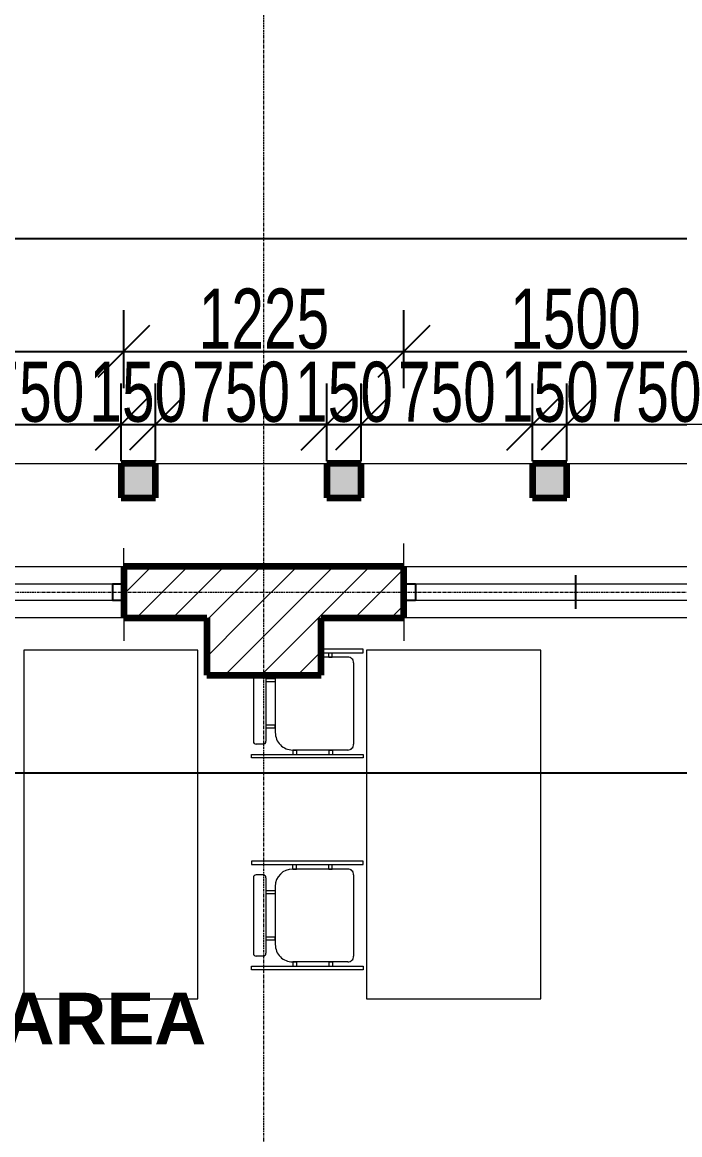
# Model space of a CAD drawing. Header units: millimetres. Extents: x -35190 to 411743, y -233114 to 23872.
# Drawn here: x 274456 to 277332, y 2471 to 7336 of the extents above; entities that cross this region are included whole.
import ezdxf

# ---------------------------------------------------------------- set-up
doc = ezdxf.new("R2010")
doc.units = ezdxf.units.MM
doc.linetypes.add('Grid Line', pattern=[22.225, 12.7, -3.175, 3.175, -3.175])
for name, color, linetype, lineweight in [('A-ANNO-DIMS', 211, 'Continuous', 9), ('A-AREA-IDEN', 2, 'Continuous', 9), ('A-DETL-THIN', 151, 'Continuous', 18), ('A-GLAZ', 151, 'Continuous', 18), ('A-WALL', 113, 'Continuous', 18), ('A-WALL-PATT', 111, 'Continuous', 18), ('I-FURN', 30, 'Continuous', 18), ('S-GRID', 1, 'Continuous', 9)]:
    doc.layers.add(name, color=color, linetype=linetype, lineweight=lineweight)
doc.styles.add('Arial_3', font='arial.ttf', dxfattribs={"width": 0.8, "height": 375})
doc.styles.add('Arial_8', font='arial.ttf', dxfattribs={"width": 0.7, "height": 262.5})
doc.styles.add('Arial_B', font='arialbd.ttf', dxfattribs={"height": 225})
doc.dimstyles.new('main_4_5mm', dxfattribs={"dimscale": 304.8, "dimtxt": 382.597275, "dimasz": 0.738189, "dimexe": 0.590551, "dimexo": 0.0625, "dimgap": 0.024606, "dimtad": 1, "dimdec": 0, "dimzin": 0, "dimdsep": 46, "dimtxsty": 'Arial_3', "dimblk1": 'OBLIQUE', "dimblk2": 'OBLIQUE', "dimsah": 1, "dimcen": 0.09, "dimdle": 0.590551, "dimazin": 0, "dimtfac": 1, "dimtdec": 4, "dimtix": 1, "dimtmove": 0, "dimatfit": 3, "dimfxl": 0.590551, "dimfxlon": 1, "dimtvp": 1, "dimtolj": 1, "dimtzin": 0, "dimarcsym": 2})
doc.dimstyles.new('small_3_0mm', dxfattribs={"dimscale": 304.8, "dimtxt": 191.298637, "dimasz": 0.738189, "dimexe": 0.590551, "dimexo": 0.0625, "dimgap": 0.024606, "dimtad": 1, "dimdec": 0, "dimzin": 0, "dimdsep": 46, "dimtxsty": 'Arial_8', "dimblk1": 'OBLIQUE', "dimblk2": 'OBLIQUE', "dimsah": 1, "dimcen": 0.09, "dimdle": 0.590551, "dimazin": 0, "dimtfac": 1, "dimtdec": 4, "dimtix": 1, "dimtmove": 0, "dimatfit": 3, "dimfxl": 0.590551, "dimfxlon": 1, "dimtvp": 1, "dimtolj": 1, "dimtzin": 0, "dimarcsym": 2})
doc.dimstyles.new('small_3_5mm', dxfattribs={"dimscale": 304.8, "dimtxt": 267.818092, "dimasz": 0.738189, "dimexe": 0.590551, "dimexo": 0.0625, "dimgap": 0.024606, "dimtad": 1, "dimdec": 0, "dimzin": 0, "dimdsep": 46, "dimtxsty": 'Arial_8', "dimblk1": 'OBLIQUE', "dimblk2": 'OBLIQUE', "dimsah": 1, "dimcen": 0.09, "dimdle": 0.590551, "dimazin": 0, "dimtfac": 1, "dimtdec": 4, "dimtix": 1, "dimtmove": 0, "dimatfit": 3, "dimfxl": 0.590551, "dimfxlon": 1, "dimtvp": 1, "dimtolj": 1, "dimtzin": 0, "dimarcsym": 2})
pattern_1 = [(45, (247326.97, -1578.69), (-79.5495, 79.5495), [])]

# ---------------------------------------------------------------- blocks, each defined once
blk = doc.blocks.new('Sliding - 2L - SL1_5 X 1_8-424779-SECOND FLOOR')
at = {"layer": 'A-GLAZ'}
for p, q in [((-423.8, 112.5), (-423.8, 212.5)), ((1076.2, 112.5), (1076.2, 212.5)), ((1026.2, 35), (-373.8, 35)), ((-373.8, -35), (1026.2, -35)), ((-423.8, -112.5), (-423.8, -192.5)), ((1076.2, -112.5), (1076.2, -212.5))]:
    blk.add_line(p, q, dxfattribs=at)
at = {"layer": 'A-GLAZ', "lineweight": 25}
for p, q in [((326.2, -75), (326.2, 72.5)), ((-373.8, 35), (-423.8, 35)), ((-373.8, -35), (-373.8, 35)), ((1076.2, 35), (1026.2, 35)), ((1026.2, -35), (1026.2, 35)), ((-423.8, -35), (-373.8, -35)), ((1026.2, -35), (1076.2, -35))]:
    blk.add_line(p, q, dxfattribs=at)
blk = doc.blocks.new('Sliding - 2L - SL1_8 X 1_8-V3-SECOND FLOOR')
at = {"layer": 'A-GLAZ'}
for p, q in [((-573.8, 112.5), (-573.8, 212.5)), ((1226.2, 112.5), (1226.2, 212.5)), ((1176.2, 35), (-523.8, 35)), ((-523.8, -35), (1176.2, -35)), ((-573.8, -112.5), (-573.8, -192.5)), ((1226.2, -112.5), (1226.2, -212.5))]:
    blk.add_line(p, q, dxfattribs=at)
at = {"layer": 'A-GLAZ', "lineweight": 25}
for p, q in [((326.2, -75), (326.2, 72.5)), ((-523.8, 35), (-573.8, 35)), ((-523.8, -35), (-523.8, 35)), ((1226.2, 35), (1176.2, 35)), ((1176.2, -35), (1176.2, 35)), ((-573.8, -35), (-523.8, -35)), ((1176.2, -35), (1226.2, -35))]:
    blk.add_line(p, q, dxfattribs=at)
blk = doc.blocks.new('M_Desk - 1525 x 762mm 2-586206-SECOND FLOOR')
at = {"layer": 'I-FURN'}
for p, q in [((1524.5, 762), (-0.5, 762)), ((-0.5, 762), (-0.5, 0)), ((1524.5, 0), (1524.5, 762)), ((-0.5, 0), (1524.5, 0))]:
    blk.add_line(p, q, dxfattribs=at)
blk = doc.blocks.new('M_Chair-Stacking - M_Chair-Stacking-586208-SECOND FLOOR')
at = {"layer": 'I-FURN'}
for p, q in [((-401.3, 353.4), (-416.6, 353.4)), ((-416.6, 353.4), (-416.6, -134.5)), ((-401.3, -134.5), (-401.3, 353.4)), ((43.2, -134.5), (43.2, 353.4)), ((43.2, 353.4), (58.6, 353.4)), ((58.6, 353.4), (58.6, -134.5)), ((-356.8, 312.1), (-1.2, 312.1)), ((-382.2, 286.7), (-382.2, 45.4)), ((24.2, 286.7), (24.2, 45.4)), ((-401.3, 203.3), (-401.3, 218.4)), ((-382.2, 218.4), (-401.3, 218.4)), ((-382.2, 203.3), (-401.3, 203.3)), ((-382.2, 203.3), (-382.2, 218.4)), ((24.2, 219.2), (43.2, 219.2)), ((24.2, 203.3), (24.2, 219.2)), ((24.2, 203.3), (43.2, 203.3)), ((43.2, 203.3), (43.2, 219.2)), ((-401.3, 45.4), (-401.3, 62.4)), ((-382.2, 62.4), (-401.3, 62.4)), ((-382.2, 45.4), (-382.2, 62.4)), ((24.2, 62.4), (43.2, 62.4)), ((24.2, 45.4), (24.2, 62.4)), ((43.2, 45.4), (43.2, 62.4)), ((-382.2, 45.4), (-401.3, 45.4)), ((24.2, 45.4), (43.2, 45.4)), ((-306, -30.8), (-52, -30.8)), ((-286.9, -30.8), (-286.9, -71.4)), ((-286.9, -30.8), (-274.2, -30.8)), ((-274.2, -30.8), (-274.2, -71.4)), ((-83.8, -30.8), (-83.8, -71.4)), ((-71.1, -30.8), (-83.8, -30.8)), ((-71.1, -30.8), (-71.1, -71.4)), ((-356.8, -84.1), (-356.8, -113.6)), ((-344.1, -71.4), (-13.9, -71.4)), ((-1.2, -84.1), (-1.2, -113.6)), ((-416.6, -134.5), (-401.3, -134.5)), ((-344.1, -126.3), (-13.9, -126.3)), ((58.6, -134.5), (43.2, -134.5))]:
    blk.add_line(p, q, dxfattribs=at)
for centre, radius, start, end in [((-356.8, 286.7), 25.4, 90, 180), ((-1.2, 286.7), 25.4, 360, 90), ((-306, 45.4), 76.2, 180, 270), ((-52, 45.4), 76.2, 270, 0), ((-344.1, -84.1), 12.7, 90, 180), ((-13.9, -84.1), 12.7, 360, 90), ((-344.1, -113.6), 12.7, 180, 270), ((-13.9, -113.6), 12.7, 270, 0)]:
    blk.add_arc(centre, radius, start, end, dxfattribs=at)
blk = doc.blocks.new('M_Chair-Stacking - M_Chair-Stacking-V21-SECOND FLOOR')
at = {"layer": 'I-FURN'}
for p, q in [((-401.3, 353.4), (-416.6, 353.4)), ((-416.6, 353.4), (-416.6, 169.8)), ((-401.3, 169.8), (-401.3, 353.4)), ((43.2, -134.5), (43.2, 353.4)), ((43.2, 353.4), (58.6, 353.4)), ((58.6, 353.4), (58.6, -134.5)), ((-356.8, 312.1), (-1.2, 312.1)), ((-382.2, 286.7), (-382.2, 169.8)), ((24.2, 286.7), (24.2, 45.4)), ((-401.3, 203.3), (-401.3, 218.4)), ((-382.2, 218.4), (-401.3, 218.4)), ((-382.2, 203.3), (-401.3, 203.3)), ((-382.2, 203.3), (-382.2, 218.4)), ((24.2, 219.2), (43.2, 219.2)), ((24.2, 203.3), (24.2, 219.2)), ((24.2, 203.3), (43.2, 203.3)), ((43.2, 203.3), (43.2, 219.2)), ((24.2, 62.4), (43.2, 62.4)), ((24.2, 45.4), (24.2, 62.4)), ((43.2, 45.4), (43.2, 62.4)), ((24.2, 45.4), (43.2, 45.4)), ((-303.2, -30.8), (-52, -30.8)), ((-286.9, -30.8), (-286.9, -71.4)), ((-286.9, -30.8), (-274.2, -30.8)), ((-274.2, -30.8), (-274.2, -71.4)), ((-83.8, -30.8), (-83.8, -71.4)), ((-71.1, -30.8), (-83.8, -30.8)), ((-71.1, -30.8), (-71.1, -71.4)), ((-303.2, -71.4), (-13.9, -71.4)), ((-1.2, -84.1), (-1.2, -113.6)), ((-303.2, -126.3), (-13.9, -126.3)), ((58.6, -134.5), (43.2, -134.5))]:
    blk.add_line(p, q, dxfattribs=at)
for centre, radius, start, end in [((-356.8, 286.7), 25.4, 90, 180), ((-1.2, 286.7), 25.4, 360, 90), ((-52, 45.4), 76.2, 270, 0), ((-13.9, -84.1), 12.7, 360, 90), ((-13.9, -113.6), 12.7, 270, 0)]:
    blk.add_arc(centre, radius, start, end, dxfattribs=at)
blk = doc.blocks.new('_Oblique')
at = {"color": 0, "linetype": 'ByBlock', "lineweight": -2}
blk.add_line((-0.5, -0.5), (0.5, 0.5), dxfattribs=at)
blk = doc.blocks.new('*D5473')
at = {"layer": 'A-ANNO-DIMS', "color": 0, "lineweight": -2, "transparency": 16777216}
for p, q in [((269600.9, 4215.2), (269600.9, 3874.2)), ((278300.9, 4215.2), (278300.9, 3874.2)), ((269420.9, 4054.2), (278480.9, 4054.2))]:
    blk.add_line(p, q, dxfattribs=at)
at = {"layer": 'Defpoints', "color": 0, "transparency": 16777216}
for p in [(269600.9, 4234.2), (278300.9, 4234.2), (278300.9, 4054.2)]:
    blk.add_point(p, dxfattribs=at)
at = {"layer": 'A-ANNO-DIMS', "color": 0, "lineweight": -2, "transparency": 16777216, "xscale": 224.9999999999999, "yscale": 224.9999999999999, "zscale": 224.9999999999999, "rotation": 180}
blk.add_blockref('_Oblique', (269600.9, 4054.2), dxfattribs=at)
at = {"layer": 'A-ANNO-DIMS', "color": 0, "lineweight": -2, "transparency": 16777216, "xscale": 224.9999999999999, "yscale": 224.9999999999999, "zscale": 224.9999999999999}
blk.add_blockref('_Oblique', (278300.9, 4054.2), dxfattribs=at)
at = {"layer": 'A-ANNO-DIMS', "color": 0, "transparency": 16777216, "insert": (273950.9, 4253.2), "char_height": 375, "width": 1101.88, "attachment_point": 5, "style": 'Arial_3'}
blk.add_mtext('\\A1;8700', dxfattribs=at)
blk = doc.blocks.new('*D5571')
at = {"layer": 'A-ANNO-DIMS', "color": 0, "lineweight": -2, "transparency": 16777216}
for p, q in [((274138.4, 5415.8), (274138.4, 5756.7)), ((274888.4, 5415.8), (274888.4, 5756.7)), ((273958.4, 5576.7), (275068.4, 5576.7))]:
    blk.add_line(p, q, dxfattribs=at)
at = {"layer": 'Defpoints', "color": 0, "transparency": 16777216}
for p in [(274888.4, 5576.7), (274138.4, 5396.7), (274888.4, 5396.7)]:
    blk.add_point(p, dxfattribs=at)
at = {"layer": 'A-ANNO-DIMS', "color": 0, "lineweight": -2, "transparency": 16777216, "xscale": 224.9999999999999, "yscale": 224.9999999999999, "zscale": 224.9999999999999, "rotation": 180}
blk.add_blockref('_Oblique', (274138.4, 5576.7), dxfattribs=at)
at = {"layer": 'A-ANNO-DIMS', "color": 0, "lineweight": -2, "transparency": 16777216, "xscale": 224.9999999999999, "yscale": 224.9999999999999, "zscale": 224.9999999999999}
blk.add_blockref('_Oblique', (274888.4, 5576.7), dxfattribs=at)
at = {"layer": 'A-ANNO-DIMS', "color": 0, "transparency": 16777216, "insert": (274513.4, 5718.3), "char_height": 262.5, "width": 360.23, "attachment_point": 5, "style": 'Arial_8'}
blk.add_mtext('\\A1;750', dxfattribs=at)
blk = doc.blocks.new('*D5572')
at = {"layer": 'A-ANNO-DIMS', "color": 0, "lineweight": -2, "transparency": 16777216}
for p, q in [((274888.4, 5415.8), (274888.4, 5756.7)), ((275038.4, 5415.8), (275038.4, 5756.7)), ((274888.4, 5576.7), (274663.4, 5576.7)), ((274888.4, 5576.7), (275038.4, 5576.7)), ((275038.4, 5576.7), (275263.4, 5576.7))]:
    blk.add_line(p, q, dxfattribs=at)
at = {"layer": 'Defpoints', "color": 0, "transparency": 16777216}
for p in [(275038.4, 5576.7), (274888.4, 5396.7), (275038.4, 5396.7)]:
    blk.add_point(p, dxfattribs=at)
at = {"layer": 'A-ANNO-DIMS', "color": 0, "lineweight": -2, "transparency": 16777216, "xscale": 224.9999999999999, "yscale": 224.9999999999999, "zscale": 224.9999999999999}
blk.add_blockref('_Oblique', (274888.4, 5576.7), dxfattribs=at)
at = {"layer": 'A-ANNO-DIMS', "color": 0, "lineweight": -2, "transparency": 16777216, "xscale": 224.9999999999999, "yscale": 224.9999999999999, "zscale": 224.9999999999999, "rotation": 180}
blk.add_blockref('_Oblique', (275038.4, 5576.7), dxfattribs=at)
at = {"layer": 'A-ANNO-DIMS', "color": 0, "transparency": 16777216, "insert": (274963.4, 5718.3), "char_height": 262.5, "width": 360.23, "attachment_point": 5, "style": 'Arial_8'}
blk.add_mtext('\\A1;150', dxfattribs=at)
blk = doc.blocks.new('*D5573')
at = {"layer": 'A-ANNO-DIMS', "color": 0, "lineweight": -2, "transparency": 16777216}
for p, q in [((275038.4, 5415.8), (275038.4, 5756.7)), ((275788.4, 5415.8), (275788.4, 5756.7)), ((274858.4, 5576.7), (275968.4, 5576.7))]:
    blk.add_line(p, q, dxfattribs=at)
at = {"layer": 'Defpoints', "color": 0, "transparency": 16777216}
for p in [(275788.4, 5576.7), (275038.4, 5396.7), (275788.4, 5396.7)]:
    blk.add_point(p, dxfattribs=at)
at = {"layer": 'A-ANNO-DIMS', "color": 0, "lineweight": -2, "transparency": 16777216, "xscale": 224.9999999999999, "yscale": 224.9999999999999, "zscale": 224.9999999999999, "rotation": 180}
blk.add_blockref('_Oblique', (275038.4, 5576.7), dxfattribs=at)
at = {"layer": 'A-ANNO-DIMS', "color": 0, "lineweight": -2, "transparency": 16777216, "xscale": 224.9999999999999, "yscale": 224.9999999999999, "zscale": 224.9999999999999}
blk.add_blockref('_Oblique', (275788.4, 5576.7), dxfattribs=at)
at = {"layer": 'A-ANNO-DIMS', "color": 0, "transparency": 16777216, "insert": (275413.4, 5718.3), "char_height": 262.5, "width": 360.23, "attachment_point": 5, "style": 'Arial_8'}
blk.add_mtext('\\A1;750', dxfattribs=at)
blk = doc.blocks.new('*D5574')
at = {"layer": 'A-ANNO-DIMS', "color": 0, "lineweight": -2, "transparency": 16777216}
for p, q in [((275788.4, 5415.8), (275788.4, 5756.7)), ((275938.4, 5415.8), (275938.4, 5756.7)), ((275788.4, 5576.7), (275563.4, 5576.7)), ((275788.4, 5576.7), (275938.4, 5576.7)), ((275938.4, 5576.7), (276163.4, 5576.7))]:
    blk.add_line(p, q, dxfattribs=at)
at = {"layer": 'Defpoints', "color": 0, "transparency": 16777216}
for p in [(275938.4, 5576.7), (275788.4, 5396.7), (275938.4, 5396.7)]:
    blk.add_point(p, dxfattribs=at)
at = {"layer": 'A-ANNO-DIMS', "color": 0, "lineweight": -2, "transparency": 16777216, "xscale": 224.9999999999999, "yscale": 224.9999999999999, "zscale": 224.9999999999999}
blk.add_blockref('_Oblique', (275788.4, 5576.7), dxfattribs=at)
at = {"layer": 'A-ANNO-DIMS', "color": 0, "lineweight": -2, "transparency": 16777216, "xscale": 224.9999999999999, "yscale": 224.9999999999999, "zscale": 224.9999999999999, "rotation": 180}
blk.add_blockref('_Oblique', (275938.4, 5576.7), dxfattribs=at)
at = {"layer": 'A-ANNO-DIMS', "color": 0, "transparency": 16777216, "insert": (275863.4, 5718.3), "char_height": 262.5, "width": 360.23, "attachment_point": 5, "style": 'Arial_8'}
blk.add_mtext('\\A1;150', dxfattribs=at)
blk = doc.blocks.new('*D5575')
at = {"layer": 'A-ANNO-DIMS', "color": 0, "lineweight": -2, "transparency": 16777216}
for p, q in [((275938.4, 5415.8), (275938.4, 5756.7)), ((276688.4, 5415.8), (276688.4, 5756.7)), ((275758.4, 5576.7), (276868.4, 5576.7))]:
    blk.add_line(p, q, dxfattribs=at)
at = {"layer": 'Defpoints', "color": 0, "transparency": 16777216}
for p in [(276688.4, 5576.7), (275938.4, 5396.7), (276688.4, 5396.7)]:
    blk.add_point(p, dxfattribs=at)
at = {"layer": 'A-ANNO-DIMS', "color": 0, "lineweight": -2, "transparency": 16777216, "xscale": 224.9999999999999, "yscale": 224.9999999999999, "zscale": 224.9999999999999, "rotation": 180}
blk.add_blockref('_Oblique', (275938.4, 5576.7), dxfattribs=at)
at = {"layer": 'A-ANNO-DIMS', "color": 0, "lineweight": -2, "transparency": 16777216, "xscale": 224.9999999999999, "yscale": 224.9999999999999, "zscale": 224.9999999999999}
blk.add_blockref('_Oblique', (276688.4, 5576.7), dxfattribs=at)
at = {"layer": 'A-ANNO-DIMS', "color": 0, "transparency": 16777216, "insert": (276313.4, 5718.3), "char_height": 262.5, "width": 360.23, "attachment_point": 5, "style": 'Arial_8'}
blk.add_mtext('\\A1;750', dxfattribs=at)
blk = doc.blocks.new('*D5576')
at = {"layer": 'A-ANNO-DIMS', "color": 0, "lineweight": -2, "transparency": 16777216}
for p, q in [((276688.4, 5415.8), (276688.4, 5756.7)), ((276838.4, 5415.8), (276838.4, 5756.7)), ((276688.4, 5576.7), (276463.4, 5576.7)), ((276688.4, 5576.7), (276838.4, 5576.7)), ((276838.4, 5576.7), (277063.4, 5576.7))]:
    blk.add_line(p, q, dxfattribs=at)
at = {"layer": 'Defpoints', "color": 0, "transparency": 16777216}
for p in [(276838.4, 5576.7), (276688.4, 5396.7), (276838.4, 5396.7)]:
    blk.add_point(p, dxfattribs=at)
at = {"layer": 'A-ANNO-DIMS', "color": 0, "lineweight": -2, "transparency": 16777216, "xscale": 224.9999999999999, "yscale": 224.9999999999999, "zscale": 224.9999999999999}
blk.add_blockref('_Oblique', (276688.4, 5576.7), dxfattribs=at)
at = {"layer": 'A-ANNO-DIMS', "color": 0, "lineweight": -2, "transparency": 16777216, "xscale": 224.9999999999999, "yscale": 224.9999999999999, "zscale": 224.9999999999999, "rotation": 180}
blk.add_blockref('_Oblique', (276838.4, 5576.7), dxfattribs=at)
at = {"layer": 'A-ANNO-DIMS', "color": 0, "transparency": 16777216, "insert": (276763.4, 5718.3), "char_height": 262.5, "width": 360.23, "attachment_point": 5, "style": 'Arial_8'}
blk.add_mtext('\\A1;150', dxfattribs=at)
blk = doc.blocks.new('*D5577')
at = {"layer": 'A-ANNO-DIMS', "color": 0, "lineweight": -2, "transparency": 16777216}
for p, q in [((276838.4, 5415.8), (276838.4, 5756.7)), ((277588.4, 5415.8), (277588.4, 5756.7)), ((276658.4, 5576.7), (277768.4, 5576.7))]:
    blk.add_line(p, q, dxfattribs=at)
at = {"layer": 'Defpoints', "color": 0, "transparency": 16777216}
for p in [(277588.4, 5576.7), (276838.4, 5396.7), (277588.4, 5396.7)]:
    blk.add_point(p, dxfattribs=at)
at = {"layer": 'A-ANNO-DIMS', "color": 0, "lineweight": -2, "transparency": 16777216, "xscale": 224.9999999999999, "yscale": 224.9999999999999, "zscale": 224.9999999999999, "rotation": 180}
blk.add_blockref('_Oblique', (276838.4, 5576.7), dxfattribs=at)
at = {"layer": 'A-ANNO-DIMS', "color": 0, "lineweight": -2, "transparency": 16777216, "xscale": 224.9999999999999, "yscale": 224.9999999999999, "zscale": 224.9999999999999}
blk.add_blockref('_Oblique', (277588.4, 5576.7), dxfattribs=at)
at = {"layer": 'A-ANNO-DIMS', "color": 0, "transparency": 16777216, "insert": (277213.4, 5718.3), "char_height": 262.5, "width": 360.23, "attachment_point": 5, "style": 'Arial_8'}
blk.add_mtext('\\A1;750', dxfattribs=at)
blk = doc.blocks.new('*D5583')
at = {"layer": 'A-ANNO-DIMS', "color": 0, "lineweight": -2, "transparency": 16777216}
for p, q in [((273100.9, 5735.8), (273100.9, 6076.7)), ((274900.9, 5735.8), (274900.9, 6076.7)), ((272920.9, 5896.7), (275080.9, 5896.7))]:
    blk.add_line(p, q, dxfattribs=at)
at = {"layer": 'Defpoints', "color": 0, "transparency": 16777216}
for p in [(274900.9, 5896.7), (273100.9, 5716.7), (274900.9, 5716.7)]:
    blk.add_point(p, dxfattribs=at)
at = {"layer": 'A-ANNO-DIMS', "color": 0, "lineweight": -2, "transparency": 16777216, "xscale": 224.9999999999999, "yscale": 224.9999999999999, "zscale": 224.9999999999999, "rotation": 180}
blk.add_blockref('_Oblique', (273100.9, 5896.7), dxfattribs=at)
at = {"layer": 'A-ANNO-DIMS', "color": 0, "lineweight": -2, "transparency": 16777216, "xscale": 224.9999999999999, "yscale": 224.9999999999999, "zscale": 224.9999999999999}
blk.add_blockref('_Oblique', (274900.9, 5896.7), dxfattribs=at)
at = {"layer": 'A-ANNO-DIMS', "color": 0, "transparency": 16777216, "insert": (274000.9, 6038.3), "char_height": 262.5, "width": 672.429, "attachment_point": 5, "style": 'Arial_8'}
blk.add_mtext('\\A1;1800', dxfattribs=at)
blk = doc.blocks.new('*D5584')
at = {"layer": 'A-ANNO-DIMS', "color": 0, "lineweight": -2, "transparency": 16777216}
for p, q in [((274900.9, 5735.8), (274900.9, 6076.7)), ((276125.9, 5735.8), (276125.9, 6076.7)), ((274720.9, 5896.7), (276305.9, 5896.7))]:
    blk.add_line(p, q, dxfattribs=at)
at = {"layer": 'Defpoints', "color": 0, "transparency": 16777216}
for p in [(276125.9, 5896.7), (274900.9, 5716.7), (276125.9, 5716.7)]:
    blk.add_point(p, dxfattribs=at)
at = {"layer": 'A-ANNO-DIMS', "color": 0, "lineweight": -2, "transparency": 16777216, "xscale": 224.9999999999999, "yscale": 224.9999999999999, "zscale": 224.9999999999999, "rotation": 180}
blk.add_blockref('_Oblique', (274900.9, 5896.7), dxfattribs=at)
at = {"layer": 'A-ANNO-DIMS', "color": 0, "lineweight": -2, "transparency": 16777216, "xscale": 224.9999999999999, "yscale": 224.9999999999999, "zscale": 224.9999999999999}
blk.add_blockref('_Oblique', (276125.9, 5896.7), dxfattribs=at)
at = {"layer": 'A-ANNO-DIMS', "color": 0, "transparency": 16777216, "insert": (275513.4, 6038.3), "char_height": 262.5, "width": 672.429, "attachment_point": 5, "style": 'Arial_8'}
blk.add_mtext('\\A1;1225', dxfattribs=at)
blk = doc.blocks.new('*D5585')
at = {"layer": 'A-ANNO-DIMS', "color": 0, "lineweight": -2, "transparency": 16777216}
for p, q in [((276125.9, 5735.8), (276125.9, 6076.7)), ((277625.9, 5735.8), (277625.9, 6076.7)), ((275945.9, 5896.7), (277805.9, 5896.7))]:
    blk.add_line(p, q, dxfattribs=at)
at = {"layer": 'Defpoints', "color": 0, "transparency": 16777216}
for p in [(277625.9, 5896.7), (276125.9, 5716.7), (277625.9, 5716.7)]:
    blk.add_point(p, dxfattribs=at)
at = {"layer": 'A-ANNO-DIMS', "color": 0, "lineweight": -2, "transparency": 16777216, "xscale": 224.9999999999999, "yscale": 224.9999999999999, "zscale": 224.9999999999999, "rotation": 180}
blk.add_blockref('_Oblique', (276125.9, 5896.7), dxfattribs=at)
at = {"layer": 'A-ANNO-DIMS', "color": 0, "lineweight": -2, "transparency": 16777216, "xscale": 224.9999999999999, "yscale": 224.9999999999999, "zscale": 224.9999999999999}
blk.add_blockref('_Oblique', (277625.9, 5896.7), dxfattribs=at)
at = {"layer": 'A-ANNO-DIMS', "color": 0, "transparency": 16777216, "insert": (276875.9, 6038.3), "char_height": 262.5, "width": 672.429, "attachment_point": 5, "style": 'Arial_8'}
blk.add_mtext('\\A1;1500', dxfattribs=at)
blk = doc.blocks.new('*D5587')
at = {"layer": 'A-ANNO-DIMS', "color": 0, "lineweight": -2, "transparency": 16777216}
for p, q in [((269600.9, 6551.1), (269600.9, 6210.1)), ((278525.9, 6551.1), (278525.9, 6210.1)), ((269420.9, 6390.1), (278705.9, 6390.1))]:
    blk.add_line(p, q, dxfattribs=at)
at = {"layer": 'Defpoints', "color": 0, "transparency": 16777216}
for p in [(269600.9, 6570.1), (278525.9, 6570.1), (278525.9, 6390.1)]:
    blk.add_point(p, dxfattribs=at)
at = {"layer": 'A-ANNO-DIMS', "color": 0, "lineweight": -2, "transparency": 16777216, "xscale": 224.9999999999999, "yscale": 224.9999999999999, "zscale": 224.9999999999999, "rotation": 180}
blk.add_blockref('_Oblique', (269600.9, 6390.1), dxfattribs=at)
at = {"layer": 'A-ANNO-DIMS', "color": 0, "lineweight": -2, "transparency": 16777216, "xscale": 224.9999999999999, "yscale": 224.9999999999999, "zscale": 224.9999999999999}
blk.add_blockref('_Oblique', (278525.9, 6390.1), dxfattribs=at)
at = {"layer": 'A-ANNO-DIMS', "color": 0, "transparency": 16777216, "insert": (274063.4, 6531.7), "char_height": 262.5, "width": 672.429, "attachment_point": 5, "style": 'Arial_8'}
blk.add_mtext('\\A1;8925', dxfattribs=at)

msp = doc.modelspace()

# ---------------------------------------------------------------- hatches: boundary and pattern name
at = {"layer": 'A-WALL-PATT'}
for points in [[(275038.4, 5256), (275038.4, 5406), (274888.4, 5406), (274888.4, 5256)], [(275938.4, 5256), (275938.4, 5406), (275788.4, 5406), (275788.4, 5256)], [(276838.4, 5256), (276838.4, 5406), (276688.4, 5406), (276688.4, 5256)]]:
    msp.add_hatch(color=1, dxfattribs=at).paths.add_polyline_path(points)
h = msp.add_hatch(dxfattribs=at)
h.set_pattern_fill('FP_1', color=256, style=0, pattern_type=2)
h.set_pattern_definition(pattern_1)
h.paths.add_polyline_path([(269600.9, 4731), (270519.9, 4731), (270519.9, 4956), (269600.9, 4956)])
h.paths.add_polyline_path([(273100.9, 4731), (273100.9, 4956), (272319.9, 4956), (272319.9, 4731), (272986.3, 4731)])
h.paths.add_polyline_path([(275763.4, 4731), (276125.9, 4731), (276125.9, 4956), (274900.9, 4956), (274900.9, 4731), (275310.1, 4731)])
h.paths.add_polyline_path([(277625.9, 4731), (278525.9, 4731), (278525.9, 4956), (277625.9, 4956)])
h = msp.add_hatch(dxfattribs=at)
h.set_pattern_fill('FP_1', color=256, style=0, pattern_type=2)
h.set_pattern_definition(pattern_1)
h.paths.add_polyline_path([(275310.1, 4481), (275763.4, 4481), (275763.4, 4731), (275263.4, 4731), (275263.4, 4481)])

# ---------------------------------------------------------------- linework, layer by layer
at = {"layer": 'A-DETL-THIN'}
msp.add_line((269600.9, 5406), (278525.9, 5406), dxfattribs=at)
at = {"layer": 'A-WALL', "lineweight": 140}
for p, q in [((275038.4, 5406), (274888.4, 5406)), ((274888.4, 5406), (274888.4, 5256)), ((275038.4, 5256), (275038.4, 5406)), ((275938.4, 5406), (275788.4, 5406)), ((275788.4, 5406), (275788.4, 5256)), ((275938.4, 5256), (275938.4, 5406)), ((276838.4, 5406), (276688.4, 5406)), ((276688.4, 5406), (276688.4, 5256)), ((276838.4, 5256), (276838.4, 5406)), ((274888.4, 5256), (275038.4, 5256)), ((275788.4, 5256), (275938.4, 5256)), ((276688.4, 5256), (276838.4, 5256)), ((276125.9, 4956), (274900.9, 4956)), ((274900.9, 4956), (274900.9, 4731)), ((276125.9, 4731), (276125.9, 4956)), ((274900.9, 4731), (275263.4, 4731)), ((275263.4, 4731), (275263.4, 4481)), ((275763.4, 4731), (276125.9, 4731)), ((275763.4, 4481), (275763.4, 4731)), ((275263.4, 4481), (275763.4, 4481))]:
    msp.add_line(p, q, dxfattribs=at)
at = {"layer": 'A-WALL'}
for p, q in [((273100.9, 4956), (274900.9, 4956)), ((276125.9, 4956), (277625.9, 4956)), ((274900.9, 4731), (273100.9, 4731)), ((277625.9, 4731), (276125.9, 4731))]:
    msp.add_line(p, q, dxfattribs=at)
at = {"layer": 'S-GRID', "linetype": 'Grid Line'}
for p, q in [((275513.4, -24980.3), (275513.4, 17292.4)), ((231291.7, 4843.5), (294398.4, 4843.5))]:
    msp.add_line(p, q, dxfattribs=at)

# ---------------------------------------------------------------- block references
at = {"layer": 'A-GLAZ', "rotation": 180}
for name, p in [('Sliding - 2L - SL1_8 X 1_8-V3-SECOND FLOOR', (274327.1, 4843.5)), ('Sliding - 2L - SL1_5 X 1_8-424779-SECOND FLOOR', (277202.1, 4843.5))]:
    msp.add_blockref(name, p, dxfattribs=at)
at = {"layer": 'I-FURN'}
for name, p, rotation in [('M_Desk - 1525 x 762mm 2-586206-SECOND FLOOR', (274462.6, 4589.6), 270.0000000000305), ('M_Chair-Stacking - M_Chair-Stacking-V21-SECOND FLOOR', (275593.6, 4177.8), 270.0000000000314), ('M_Desk - 1525 x 762mm 2-586206-SECOND FLOOR', (275962.6, 4589.6), 270.0000000000305), ('M_Chair-Stacking - M_Chair-Stacking-586208-SECOND FLOOR', (275593.6, 3251), 270.0000000000314)]:
    msp.add_blockref(name, p, dxfattribs=dict(at, rotation=rotation))

# ---------------------------------------------------------------- texts
at = {"layer": 'A-AREA-IDEN', "insert": (272833.7, 3092.2), "char_height": 225, "width": 2952.214, "attachment_point": 1, "style": 'Arial_B'}
msp.add_mtext('READING AREA', dxfattribs=at)

# ---------------------------------------------------------------- dimensions: what is measured, and where the dimension line sits
at = {"layer": 'A-ANNO-DIMS'}
for base, p1, p2, dimstyle, override, picture, middle in [((278525.9, 6390.1), (269600.9, 6570.1), (278525.9, 6570.1), 'small_3_5mm', {"dimpost": '<>', "dimfxl": 8925}, '*D5587', (274063.4, 6531.7)), ((274900.9, 5896.7), (273100.9, 5716.7), (274900.9, 5716.7), 'small_3_5mm', {"dimpost": '<>', "dimfxl": 1800}, '*D5583', (274000.9, 6038.3)), ((276125.9, 5896.7), (274900.9, 5716.7), (276125.9, 5716.7), 'small_3_5mm', {"dimpost": '<>', "dimfxl": 1225}, '*D5584', (275513.4, 6038.3)), ((277625.9, 5896.7), (276125.9, 5716.7), (277625.9, 5716.7), 'small_3_5mm', {"dimpost": '<>', "dimfxl": 1500}, '*D5585', (276875.9, 6038.3)), ((274888.4, 5576.7), (274138.4, 5396.7), (274888.4, 5396.7), 'small_3_0mm', {"dimpost": '<>', "dimfxl": 750}, '*D5571', (274513.4, 5718.3)), ((275038.4, 5576.7), (274888.4, 5396.7), (275038.4, 5396.7), 'small_3_0mm', {"dimpost": '<>', "dimfxl": 150}, '*D5572', (274963.4, 5718.3)), ((275788.4, 5576.7), (275038.4, 5396.7), (275788.4, 5396.7), 'small_3_0mm', {"dimpost": '<>', "dimfxl": 750}, '*D5573', (275413.4, 5718.3)), ((275938.4, 5576.7), (275788.4, 5396.7), (275938.4, 5396.7), 'small_3_0mm', {"dimpost": '<>', "dimfxl": 150}, '*D5574', (275863.4, 5718.3)), ((276688.4, 5576.7), (275938.4, 5396.7), (276688.4, 5396.7), 'small_3_0mm', {"dimpost": '<>', "dimfxl": 750}, '*D5575', (276313.4, 5718.3)), ((276838.4, 5576.7), (276688.4, 5396.7), (276838.4, 5396.7), 'small_3_0mm', {"dimpost": '<>', "dimfxl": 150}, '*D5576', (276763.4, 5718.3)), ((277588.4, 5576.7), (276838.4, 5396.7), (277588.4, 5396.7), 'small_3_0mm', {"dimpost": '<>', "dimfxl": 750}, '*D5577', (277213.4, 5718.3)), ((278300.9, 4054.2), (269600.9, 4234.2), (278300.9, 4234.2), 'main_4_5mm', {"dimpost": '<>', "dimfxl": 8700}, '*D5473', (273950.9, 4253.2))]:
    dim = msp.add_linear_dim(base=base, p1=p1, p2=p2, dimstyle=dimstyle, override=override, dxfattribs=at)
    dim.commit()
    dim.dimension.update_dxf_attribs({"geometry": picture, "text_midpoint": middle})

doc.saveas('drawing.dxf')
